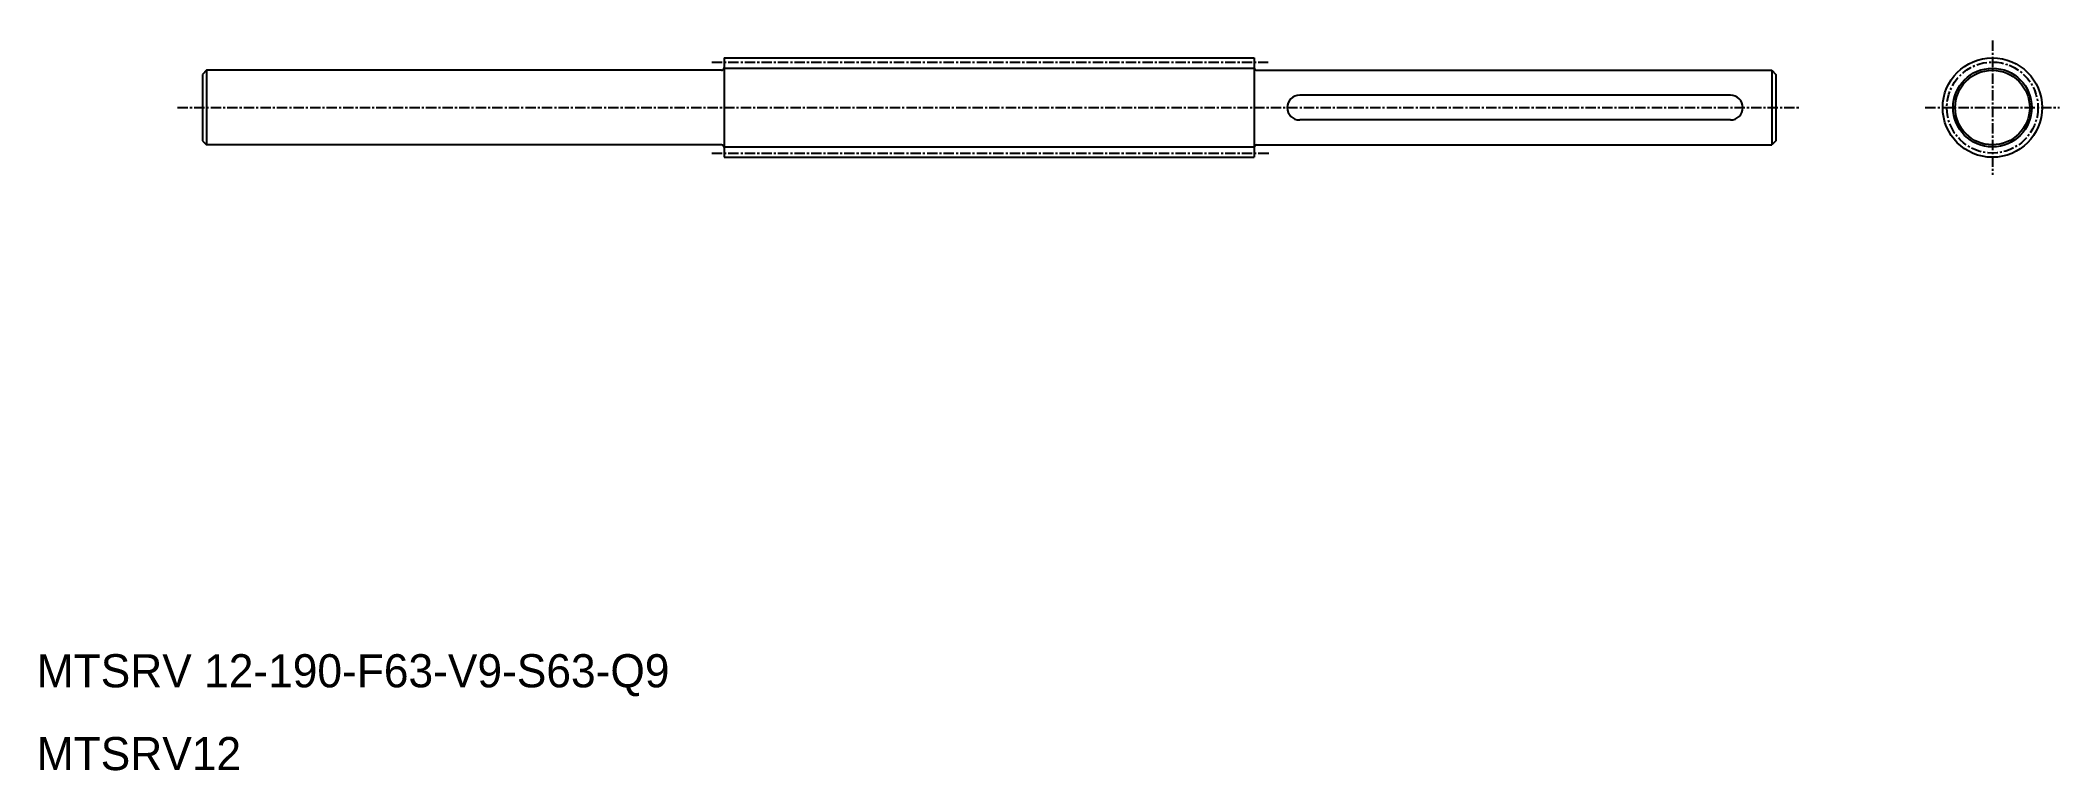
# Model space of a CAD drawing. Extents: x 10 to 254, y 10 to 98.
import ezdxf

# ---------------------------------------------------------------- set-up
doc = ezdxf.new("R2010")
doc.units = 0
doc.linetypes.add('CENTER', pattern=[2, 1.25, -0.25, 0.25, -0.25])
doc.layers.get('0').update_dxf_attribs({"linetype": 'CONTINUOUS'})
doc.layers.add('CENTER', color=1, linetype='CENTER')

msp = doc.modelspace()

# ---------------------------------------------------------------- linework, layer by layer
at = {"color": 7, "linetype": 'CONTINUOUS'}
for p, q in [((93, 96), (93, 84)), ((93, 96), (157, 96)), ((157, 96), (157, 84)), ((30.5, 94.5), (30, 94)), ((30, 94), (30, 86)), ((30.5, 94.5), (30.5, 85.5)), ((92.7, 94.5), (30.5, 94.5)), ((157.3, 94.5), (219.5, 94.5)), ((219.5, 94.5), (219.5, 85.5)), ((219.5, 94.5), (220, 94)), ((220, 94), (220, 86)), ((214.5, 91.5), (162.5, 91.5)), ((214.5, 88.5), (162.5, 88.5)), ((30, 86), (30.5, 85.5)), ((92.7, 85.5), (30.5, 85.5)), ((157.3, 85.5), (219.5, 85.5)), ((220, 86), (219.5, 85.5)), ((93, 84), (157, 84)), ((109, 84), (109, 84)), ((125, 84), (125, 84))]:
    msp.add_line(p, q, dxfattribs=at)
at = {"color": 3, "linetype": 'CONTINUOUS'}
for p, q in [((93, 94.75), (157, 94.75)), ((93, 85.25), (157, 85.25))]:
    msp.add_line(p, q, dxfattribs=at)
at = {"color": 7, "linetype": 'CONTINUOUS'}
for radius in [6, 4.5]:
    msp.add_circle((246.14, 90), radius, dxfattribs=at)
at = {"color": 3, "linetype": 'CONTINUOUS'}
msp.add_circle((246.14, 90), 4.75, dxfattribs=at)
at = {"color": 7, "linetype": 'CONTINUOUS'}
for centre, radius, start, end in [((92.7, 94.8), 0.3, 270, 360), ((157.3, 94.8), 0.3, 180, 270), ((162.5, 90), 1.5, 90, 270), ((214.5, 90), 1.5, 270, 90), ((92.7, 85.2), 0.3, 0, 90), ((157.3, 85.2), 0.3, 90, 180)]:
    msp.add_arc(centre, radius, start, end, dxfattribs=at)
at = {"layer": 'CENTER', "color": 1, "linetype": 'CENTER'}
for p, q in [((246.14, 98.11), (246.14, 81.89)), ((91.5, 95.5), (158.67, 95.5)), ((27, 90), (223, 90)), ((238.03, 90), (254.25, 90)), ((91.5, 84.5), (158.8, 84.5))]:
    msp.add_line(p, q, dxfattribs=at)
msp.add_circle((246.14, 90), 5.5, dxfattribs=at)

# ---------------------------------------------------------------- texts
at = {"color": 7, "linetype": 'CONTINUOUS'}
for s, p in [('MTSRV 12-190-F63-V9-S63-Q9', (10, 20)), ('MTSRV12', (10, 10))]:
    msp.add_text(s, height=4, dxfattribs=at).set_placement(p)

doc.saveas('drawing.dxf')
